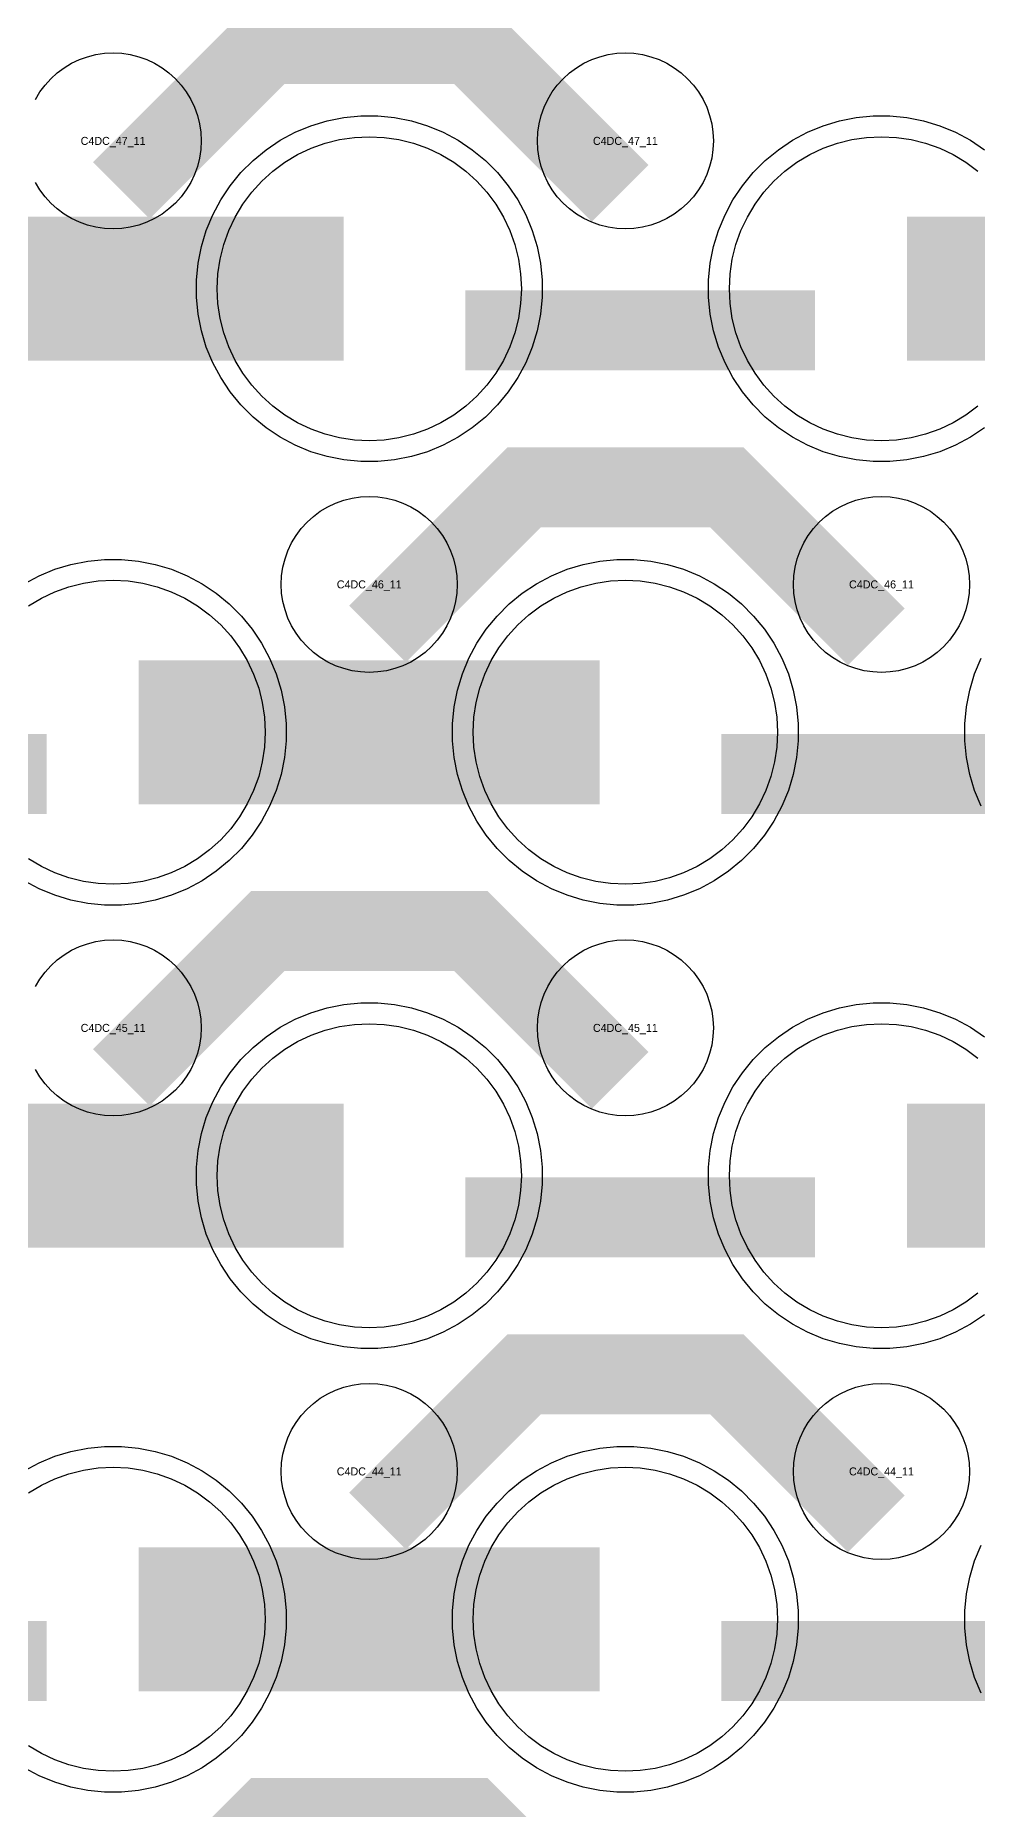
# Model space of a CAD drawing. Extents: x -11880 to 11880, y -14992 to 14992.
# Drawn here: x -8504 to -8210, y -8802 to -8248 of the extents above; entities that cross this region are included whole.
import ezdxf
from ezdxf.enums import TextEntityAlignment as Align

# ---------------------------------------------------------------- set-up
doc = ezdxf.new("R2010")
doc.units = 0
doc.header["$MEASUREMENT"] = 0
for name, color, linetype in [('GDS_775_DT_237', 138, 'CONTINUOUS'), ('RDL1_FS', 34, 'CONTINUOUS'), ('RDL_BS', 160, 'CONTINUOUS')]:
    doc.layers.add(name, color=color, linetype=linetype)

msp = doc.modelspace()

# ---------------------------------------------------------------- linework, layer by layer
at = {"layer": 'RDL1_FS', "color": 240, "true_color": 0xed1f24}
for points in [[(-8400, -8374.564), (-8404.657, -8374.335), (-8409.268, -8373.651), (-8413.791, -8372.519), (-8418.181, -8370.947), (-8422.395, -8368.955), (-8426.395, -8366.557), (-8430.14, -8363.779), (-8433.594, -8360.649), (-8436.724, -8357.195), (-8439.502, -8353.45), (-8441.9, -8349.45), (-8443.892, -8345.236), (-8445.464, -8340.846), (-8446.596, -8336.323), (-8447.28, -8331.712), (-8447.509, -8327.055), (-8447.28, -8322.398), (-8446.596, -8317.787), (-8445.464, -8313.264), (-8443.892, -8308.874), (-8441.9, -8304.66), (-8439.502, -8300.66), (-8436.724, -8296.915), (-8433.594, -8293.461), (-8430.14, -8290.331), (-8426.395, -8287.553), (-8422.395, -8285.155), (-8418.181, -8283.163), (-8413.791, -8281.591), (-8409.268, -8280.459), (-8404.657, -8279.775), (-8400, -8279.546), (-8395.343, -8279.775), (-8390.732, -8280.459), (-8386.209, -8281.591), (-8381.819, -8283.163), (-8377.605, -8285.155), (-8373.605, -8287.553), (-8369.86, -8290.331), (-8366.406, -8293.461), (-8363.276, -8296.915), (-8360.498, -8300.66), (-8358.1, -8304.66), (-8356.108, -8308.874), (-8354.536, -8313.264), (-8353.404, -8317.787), (-8352.72, -8322.398), (-8352.491, -8327.055), (-8352.72, -8331.712), (-8353.404, -8336.323), (-8354.536, -8340.846), (-8356.108, -8345.236), (-8358.1, -8349.45), (-8360.498, -8353.45), (-8363.276, -8357.195), (-8366.406, -8360.649), (-8369.86, -8363.779), (-8373.605, -8366.557), (-8377.605, -8368.955), (-8381.819, -8370.947), (-8386.209, -8372.519), (-8390.732, -8373.651), (-8395.343, -8374.335)], [(-8320, -8790.254), (-8324.657, -8790.025), (-8329.268, -8789.341), (-8333.791, -8788.209), (-8338.181, -8786.637), (-8342.395, -8784.645), (-8346.395, -8782.247), (-8350.14, -8779.469), (-8353.594, -8776.339), (-8356.724, -8772.885), (-8359.502, -8769.14), (-8361.9, -8765.14), (-8363.892, -8760.926), (-8365.464, -8756.536), (-8366.596, -8752.013), (-8367.28, -8747.402), (-8367.509, -8742.745), (-8367.28, -8738.088), (-8366.596, -8733.477), (-8365.464, -8728.954), (-8363.892, -8724.564), (-8361.9, -8720.35), (-8359.502, -8716.35), (-8356.724, -8712.605), (-8353.594, -8709.151), (-8350.14, -8706.021), (-8346.395, -8703.243), (-8342.395, -8700.845), (-8338.181, -8698.853), (-8333.791, -8697.281), (-8329.268, -8696.149), (-8324.657, -8695.465), (-8320, -8695.236), (-8315.343, -8695.465), (-8310.732, -8696.149), (-8306.209, -8697.281), (-8301.819, -8698.853), (-8297.605, -8700.845), (-8293.605, -8703.243), (-8289.86, -8706.021), (-8286.406, -8709.151), (-8283.276, -8712.605), (-8280.498, -8716.35), (-8278.1, -8720.35), (-8276.108, -8724.564), (-8274.536, -8728.954), (-8273.404, -8733.477), (-8272.72, -8738.088), (-8272.491, -8742.745), (-8272.72, -8747.402), (-8273.404, -8752.013), (-8274.536, -8756.536), (-8276.108, -8760.926), (-8278.1, -8765.14), (-8280.498, -8769.14), (-8283.276, -8772.885), (-8286.406, -8776.339), (-8289.86, -8779.469), (-8293.605, -8782.247), (-8297.605, -8784.645), (-8301.819, -8786.637), (-8306.209, -8788.209), (-8310.732, -8789.341), (-8315.343, -8790.025)]]:
    msp.add_lwpolyline(points, close=True, dxfattribs=at)
for points in [[(-8209.86, -8363.779), (-8213.605, -8366.557), (-8217.605, -8368.955), (-8221.819, -8370.947), (-8226.209, -8372.519), (-8230.732, -8373.651), (-8235.343, -8374.335), (-8240, -8374.564), (-8244.657, -8374.335), (-8249.268, -8373.651), (-8253.791, -8372.519), (-8258.181, -8370.947), (-8262.395, -8368.955), (-8266.395, -8366.557), (-8270.14, -8363.779), (-8273.594, -8360.649), (-8276.724, -8357.195), (-8279.502, -8353.45), (-8281.9, -8349.45), (-8283.892, -8345.236), (-8285.464, -8340.846), (-8286.596, -8336.323), (-8287.28, -8331.712), (-8287.509, -8327.055), (-8287.28, -8322.398), (-8286.596, -8317.787), (-8285.464, -8313.264), (-8283.892, -8308.874), (-8281.9, -8304.66), (-8279.502, -8300.66), (-8276.724, -8296.915), (-8273.594, -8293.461), (-8270.14, -8290.331), (-8266.395, -8287.553), (-8262.395, -8285.155), (-8258.181, -8283.163), (-8253.791, -8281.591), (-8249.268, -8280.459), (-8244.657, -8279.775), (-8240, -8279.546), (-8235.343, -8279.775), (-8230.732, -8280.459), (-8226.209, -8281.591), (-8221.819, -8283.163), (-8217.605, -8285.155), (-8213.605, -8287.553), (-8209.86, -8290.331)], [(-8506.395, -8703.243), (-8502.395, -8700.845), (-8498.181, -8698.853), (-8493.791, -8697.281), (-8489.268, -8696.149), (-8484.657, -8695.465), (-8480, -8695.236), (-8475.343, -8695.465), (-8470.732, -8696.149), (-8466.209, -8697.281), (-8461.819, -8698.853), (-8457.605, -8700.845), (-8453.605, -8703.243), (-8449.86, -8706.021), (-8446.406, -8709.151), (-8443.276, -8712.605), (-8440.498, -8716.35), (-8438.1, -8720.35), (-8436.108, -8724.564), (-8434.536, -8728.954), (-8433.404, -8733.477), (-8432.72, -8738.088), (-8432.491, -8742.745), (-8432.72, -8747.402), (-8433.404, -8752.013), (-8434.536, -8756.536), (-8436.108, -8760.926), (-8438.1, -8765.14), (-8440.498, -8769.14), (-8443.276, -8772.885), (-8446.406, -8776.339), (-8449.86, -8779.469), (-8453.605, -8782.247), (-8457.605, -8784.645), (-8461.819, -8786.637), (-8466.209, -8788.209), (-8470.732, -8789.341), (-8475.343, -8790.025), (-8480, -8790.254), (-8484.657, -8790.025), (-8489.268, -8789.341), (-8493.791, -8788.209), (-8498.181, -8786.637), (-8502.395, -8784.645), (-8506.395, -8782.247)]]:
    msp.add_lwpolyline(points, dxfattribs=at)
for points in [[(-8551.998, -8327.055, 45, 45, 0), (-8479.998, -8327.055, 45, 45, 0)], [(-8479.998, -8327.055, 45, 45, 0), (-8407.998, -8327.055, 45, 45, 0)], [(-8231.998, -8327.055, 45, 45, 0), (-8159.998, -8327.055, 45, 45, 0)], [(-8471.998, -8742.745, 45, 45, 0), (-8399.998, -8742.745, 45, 45, 0)], [(-8399.998, -8742.745, 45, 45, 0), (-8327.998, -8742.745, 45, 45, 0)]]:
    msp.add_lwpolyline(points, format="xyseb", dxfattribs=at)
at = {"layer": 'RDL1_FS'}
for points in [[(-8506.395, -8426.113), (-8502.395, -8423.715), (-8498.181, -8421.723), (-8493.791, -8420.151), (-8489.268, -8419.019), (-8484.657, -8418.335), (-8480, -8418.106), (-8475.343, -8418.335), (-8470.732, -8419.019), (-8466.209, -8420.151), (-8461.819, -8421.723), (-8457.605, -8423.715), (-8453.605, -8426.113), (-8449.86, -8428.891), (-8446.406, -8432.021), (-8443.276, -8435.475), (-8440.498, -8439.22), (-8438.1, -8443.22), (-8436.108, -8447.434), (-8434.536, -8451.824), (-8433.404, -8456.347), (-8432.72, -8460.958), (-8432.491, -8465.615), (-8432.72, -8470.272), (-8433.404, -8474.883), (-8434.536, -8479.406), (-8436.108, -8483.796), (-8438.1, -8488.01), (-8440.498, -8492.01), (-8443.276, -8495.755), (-8446.406, -8499.209), (-8449.86, -8502.339), (-8453.605, -8505.117), (-8457.605, -8507.515), (-8461.819, -8509.507), (-8466.209, -8511.079), (-8470.732, -8512.211), (-8475.343, -8512.895), (-8480, -8513.124), (-8484.657, -8512.895), (-8489.268, -8512.211), (-8493.791, -8511.079), (-8498.181, -8509.507), (-8502.395, -8507.515), (-8506.395, -8505.117)], [(-8209.86, -8640.904), (-8213.605, -8643.682), (-8217.605, -8646.08), (-8221.819, -8648.072), (-8226.209, -8649.644), (-8230.732, -8650.776), (-8235.343, -8651.46), (-8240, -8651.689), (-8244.657, -8651.46), (-8249.268, -8650.776), (-8253.791, -8649.644), (-8258.181, -8648.072), (-8262.395, -8646.08), (-8266.395, -8643.682), (-8270.14, -8640.904), (-8273.594, -8637.774), (-8276.724, -8634.32), (-8279.502, -8630.575), (-8281.9, -8626.575), (-8283.892, -8622.361), (-8285.464, -8617.971), (-8286.596, -8613.448), (-8287.28, -8608.837), (-8287.509, -8604.18), (-8287.28, -8599.523), (-8286.596, -8594.912), (-8285.464, -8590.389), (-8283.892, -8585.999), (-8281.9, -8581.785), (-8279.502, -8577.785), (-8276.724, -8574.04), (-8273.594, -8570.586), (-8270.14, -8567.456), (-8266.395, -8564.678), (-8262.395, -8562.28), (-8258.181, -8560.288), (-8253.791, -8558.716), (-8249.268, -8557.584), (-8244.657, -8556.9), (-8240, -8556.671), (-8235.343, -8556.9), (-8230.732, -8557.584), (-8226.209, -8558.716), (-8221.819, -8560.288), (-8217.605, -8562.28), (-8213.605, -8564.678), (-8209.86, -8567.456)]]:
    msp.add_lwpolyline(points, dxfattribs=at)
for points in [[(-8320, -8513.124), (-8324.657, -8512.895), (-8329.268, -8512.211), (-8333.791, -8511.079), (-8338.181, -8509.507), (-8342.395, -8507.515), (-8346.395, -8505.117), (-8350.14, -8502.339), (-8353.594, -8499.209), (-8356.724, -8495.755), (-8359.502, -8492.01), (-8361.9, -8488.01), (-8363.892, -8483.796), (-8365.464, -8479.406), (-8366.596, -8474.883), (-8367.28, -8470.272), (-8367.509, -8465.615), (-8367.28, -8460.958), (-8366.596, -8456.347), (-8365.464, -8451.824), (-8363.892, -8447.434), (-8361.9, -8443.22), (-8359.502, -8439.22), (-8356.724, -8435.475), (-8353.594, -8432.021), (-8350.14, -8428.891), (-8346.395, -8426.113), (-8342.395, -8423.715), (-8338.181, -8421.723), (-8333.791, -8420.151), (-8329.268, -8419.019), (-8324.657, -8418.335), (-8320, -8418.106), (-8315.343, -8418.335), (-8310.732, -8419.019), (-8306.209, -8420.151), (-8301.819, -8421.723), (-8297.605, -8423.715), (-8293.605, -8426.113), (-8289.86, -8428.891), (-8286.406, -8432.021), (-8283.276, -8435.475), (-8280.498, -8439.22), (-8278.1, -8443.22), (-8276.108, -8447.434), (-8274.536, -8451.824), (-8273.404, -8456.347), (-8272.72, -8460.958), (-8272.491, -8465.615), (-8272.72, -8470.272), (-8273.404, -8474.883), (-8274.536, -8479.406), (-8276.108, -8483.796), (-8278.1, -8488.01), (-8280.498, -8492.01), (-8283.276, -8495.755), (-8286.406, -8499.209), (-8289.86, -8502.339), (-8293.605, -8505.117), (-8297.605, -8507.515), (-8301.819, -8509.507), (-8306.209, -8511.079), (-8310.732, -8512.211), (-8315.343, -8512.895)], [(-8400, -8651.689), (-8404.657, -8651.46), (-8409.268, -8650.776), (-8413.791, -8649.644), (-8418.181, -8648.072), (-8422.395, -8646.08), (-8426.395, -8643.682), (-8430.14, -8640.904), (-8433.594, -8637.774), (-8436.724, -8634.32), (-8439.502, -8630.575), (-8441.9, -8626.575), (-8443.892, -8622.361), (-8445.464, -8617.971), (-8446.596, -8613.448), (-8447.28, -8608.837), (-8447.509, -8604.18), (-8447.28, -8599.523), (-8446.596, -8594.912), (-8445.464, -8590.389), (-8443.892, -8585.999), (-8441.9, -8581.785), (-8439.502, -8577.785), (-8436.724, -8574.04), (-8433.594, -8570.586), (-8430.14, -8567.456), (-8426.395, -8564.678), (-8422.395, -8562.28), (-8418.181, -8560.288), (-8413.791, -8558.716), (-8409.268, -8557.584), (-8404.657, -8556.9), (-8400, -8556.671), (-8395.343, -8556.9), (-8390.732, -8557.584), (-8386.209, -8558.716), (-8381.819, -8560.288), (-8377.605, -8562.28), (-8373.605, -8564.678), (-8369.86, -8567.456), (-8366.406, -8570.586), (-8363.276, -8574.04), (-8360.498, -8577.785), (-8358.1, -8581.785), (-8356.108, -8585.999), (-8354.536, -8590.389), (-8353.404, -8594.912), (-8352.72, -8599.523), (-8352.491, -8604.18), (-8352.72, -8608.837), (-8353.404, -8613.448), (-8354.536, -8617.971), (-8356.108, -8622.361), (-8358.1, -8626.575), (-8360.498, -8630.575), (-8363.276, -8634.32), (-8366.406, -8637.774), (-8369.86, -8640.904), (-8373.605, -8643.682), (-8377.605, -8646.08), (-8381.819, -8648.072), (-8386.209, -8649.644), (-8390.732, -8650.776), (-8395.343, -8651.46)]]:
    msp.add_lwpolyline(points, close=True, dxfattribs=at)
for points in [[(-8471.998, -8465.615, 45, 45, 0), (-8399.998, -8465.615, 45, 45, 0)], [(-8399.998, -8465.615, 45, 45, 0), (-8327.998, -8465.615, 45, 45, 0)], [(-8551.998, -8604.18, 45, 45, 0), (-8479.998, -8604.18, 45, 45, 0)], [(-8479.998, -8604.18, 45, 45, 0), (-8407.998, -8604.18, 45, 45, 0)], [(-8231.998, -8604.18, 45, 45, 0), (-8159.998, -8604.18, 45, 45, 0)]]:
    msp.add_lwpolyline(points, format="xyseb", dxfattribs=at)
at = {"layer": 'RDL_BS'}
for points in [[(-8477.438, -8296.369, 25, 25, 0), (-8431.623, -8250.554, 25, 25, 0), (-8398.07, -8250.554, 25, 25, 0)], [(-8321.599, -8297.268, 25, 25, 0), (-8368.313, -8250.554, 25, 25, 0), (-8398.071, -8250.554, 25, 25, 0)], [(-8397.438, -8434.929, 25, 25, 0), (-8351.623, -8389.114, 25, 25, 0), (-8318.07, -8389.114, 25, 25, 0)], [(-8241.599, -8435.828, 25, 25, 0), (-8288.313, -8389.114, 25, 25, 0), (-8318.071, -8389.114, 25, 25, 0)], [(-8609.984, -8478.628, 25, 25, 0), (-8500.719, -8478.628, 25, 25, 0)], [(-8289.984, -8478.628, 25, 25, 0), (-8180.719, -8478.628, 25, 25, 0)], [(-8477.438, -8573.494, 25, 25, 0), (-8431.623, -8527.679, 25, 25, 0), (-8398.07, -8527.679, 25, 25, 0)], [(-8321.599, -8574.393, 25, 25, 0), (-8368.313, -8527.679, 25, 25, 0), (-8398.071, -8527.679, 25, 25, 0)], [(-8369.984, -8617.193, 25, 25, 0), (-8260.719, -8617.193, 25, 25, 0)], [(-8397.438, -8712.059, 25, 25, 0), (-8351.623, -8666.244, 25, 25, 0), (-8318.07, -8666.244, 25, 25, 0)], [(-8241.599, -8712.958, 25, 25, 0), (-8288.313, -8666.244, 25, 25, 0), (-8318.071, -8666.244, 25, 25, 0)], [(-8477.438, -8850.624, 25, 25, 0), (-8431.623, -8804.809, 25, 25, 0), (-8398.07, -8804.809, 25, 25, 0)], [(-8321.599, -8851.523, 25, 25, 0), (-8368.313, -8804.809, 25, 25, 0), (-8398.071, -8804.809, 25, 25, 0)]]:
    msp.add_lwpolyline(points, format="xyseb", dxfattribs=at)
for points in [[(-8504.25, -8267.911), (-8502.857, -8265.587), (-8501.254, -8263.424), (-8499.442, -8261.425), (-8497.443, -8259.613), (-8495.28, -8258.01), (-8492.956, -8256.617), (-8490.519, -8255.465), (-8487.984, -8254.558), (-8485.365, -8253.901), (-8482.693, -8253.505), (-8480, -8253.373), (-8477.307, -8253.505), (-8474.635, -8253.901), (-8472.016, -8254.558), (-8469.481, -8255.465), (-8467.044, -8256.617), (-8464.72, -8258.01), (-8462.557, -8259.613), (-8460.558, -8261.425), (-8458.746, -8263.424), (-8457.143, -8265.587), (-8455.75, -8267.911), (-8454.598, -8270.348), (-8453.691, -8272.883), (-8453.034, -8275.502), (-8452.638, -8278.174), (-8452.506, -8280.867), (-8452.638, -8283.56), (-8453.034, -8286.232), (-8453.691, -8288.851), (-8454.598, -8291.386), (-8455.75, -8293.823), (-8457.143, -8296.147), (-8458.746, -8298.31), (-8460.558, -8300.309), (-8462.557, -8302.121), (-8464.72, -8303.724), (-8467.044, -8305.117), (-8469.481, -8306.269), (-8472.016, -8307.176), (-8474.635, -8307.833), (-8477.307, -8308.229), (-8480, -8308.361), (-8482.693, -8308.229), (-8485.365, -8307.833), (-8487.984, -8307.176), (-8490.519, -8306.269), (-8492.956, -8305.117), (-8495.28, -8303.724), (-8497.443, -8302.121), (-8499.442, -8300.309), (-8501.254, -8298.31), (-8502.857, -8296.147), (-8504.25, -8293.823)], [(-8507.777, -8419.232), (-8503.115, -8416.74), (-8498.205, -8414.709), (-8493.165, -8413.178), (-8487.938, -8412.132), (-8482.644, -8411.615), (-8477.356, -8411.615), (-8472.062, -8412.132), (-8466.835, -8413.178), (-8461.795, -8414.709), (-8456.885, -8416.74), (-8452.223, -8419.232), (-8447.809, -8422.179), (-8443.708, -8425.541), (-8439.926, -8429.323), (-8436.564, -8433.424), (-8433.617, -8437.838), (-8431.125, -8442.5), (-8429.094, -8447.41), (-8427.563, -8452.45), (-8426.517, -8457.677), (-8426, -8462.971), (-8426, -8468.259), (-8426.517, -8473.553), (-8427.563, -8478.78), (-8429.094, -8483.82), (-8431.125, -8488.73), (-8433.617, -8493.392), (-8436.564, -8497.806), (-8439.926, -8501.907), (-8443.708, -8505.689), (-8447.809, -8509.051), (-8452.223, -8511.998), (-8456.885, -8514.49), (-8461.795, -8516.521), (-8466.835, -8518.052), (-8472.062, -8519.098), (-8477.356, -8519.615), (-8482.644, -8519.615), (-8487.938, -8519.098), (-8493.165, -8518.052), (-8498.205, -8516.521), (-8503.115, -8514.49), (-8507.777, -8511.998)], [(-8208.875, -8488.73), (-8210.906, -8483.82), (-8212.437, -8478.78), (-8213.483, -8473.553), (-8214, -8468.259), (-8214, -8462.971), (-8213.483, -8457.677), (-8212.437, -8452.45), (-8210.906, -8447.41), (-8208.875, -8442.5)], [(-8504.25, -8545.036), (-8502.857, -8542.712), (-8501.254, -8540.549), (-8499.442, -8538.55), (-8497.443, -8536.738), (-8495.28, -8535.135), (-8492.956, -8533.742), (-8490.519, -8532.59), (-8487.984, -8531.683), (-8485.365, -8531.026), (-8482.693, -8530.63), (-8480, -8530.498), (-8477.307, -8530.63), (-8474.635, -8531.026), (-8472.016, -8531.683), (-8469.481, -8532.59), (-8467.044, -8533.742), (-8464.72, -8535.135), (-8462.557, -8536.738), (-8460.558, -8538.55), (-8458.746, -8540.549), (-8457.143, -8542.712), (-8455.75, -8545.036), (-8454.598, -8547.473), (-8453.691, -8550.008), (-8453.034, -8552.627), (-8452.638, -8555.299), (-8452.506, -8557.992), (-8452.638, -8560.685), (-8453.034, -8563.357), (-8453.691, -8565.976), (-8454.598, -8568.511), (-8455.75, -8570.948), (-8457.143, -8573.272), (-8458.746, -8575.435), (-8460.558, -8577.434), (-8462.557, -8579.246), (-8464.72, -8580.849), (-8467.044, -8582.242), (-8469.481, -8583.394), (-8472.016, -8584.301), (-8474.635, -8584.958), (-8477.307, -8585.354), (-8480, -8585.486), (-8482.693, -8585.354), (-8485.365, -8584.958), (-8487.984, -8584.301), (-8490.519, -8583.394), (-8492.956, -8582.242), (-8495.28, -8580.849), (-8497.443, -8579.246), (-8499.442, -8577.434), (-8501.254, -8575.435), (-8502.857, -8573.272), (-8504.25, -8570.948)], [(-8207.809, -8647.616), (-8212.223, -8650.563), (-8216.885, -8653.055), (-8221.795, -8655.086), (-8226.835, -8656.617), (-8232.062, -8657.663), (-8237.356, -8658.18), (-8242.644, -8658.18), (-8247.938, -8657.663), (-8253.165, -8656.617), (-8258.205, -8655.086), (-8263.115, -8653.055), (-8267.777, -8650.563), (-8272.191, -8647.616), (-8276.292, -8644.254), (-8280.074, -8640.472), (-8283.436, -8636.371), (-8286.383, -8631.957), (-8288.875, -8627.295), (-8290.906, -8622.385), (-8292.437, -8617.345), (-8293.483, -8612.118), (-8294, -8606.824), (-8294, -8601.536), (-8293.483, -8596.242), (-8292.437, -8591.015), (-8290.906, -8585.975), (-8288.875, -8581.065), (-8286.383, -8576.403), (-8283.436, -8571.989), (-8280.074, -8567.888), (-8276.292, -8564.106), (-8272.191, -8560.744), (-8267.777, -8557.797), (-8263.115, -8555.305), (-8258.205, -8553.274), (-8253.165, -8551.743), (-8247.938, -8550.697), (-8242.644, -8550.18), (-8237.356, -8550.18), (-8232.062, -8550.697), (-8226.835, -8551.743), (-8221.795, -8553.274), (-8216.885, -8555.305), (-8212.223, -8557.797), (-8207.809, -8560.744)]]:
    msp.add_lwpolyline(points, dxfattribs=at)
for points in [[(-8320, -8308.361), (-8322.693, -8308.229), (-8325.365, -8307.833), (-8327.984, -8307.176), (-8330.519, -8306.269), (-8332.956, -8305.117), (-8335.28, -8303.724), (-8337.443, -8302.121), (-8339.442, -8300.309), (-8341.254, -8298.31), (-8342.857, -8296.147), (-8344.25, -8293.823), (-8345.402, -8291.386), (-8346.309, -8288.851), (-8346.966, -8286.232), (-8347.362, -8283.56), (-8347.494, -8280.867), (-8347.362, -8278.174), (-8346.966, -8275.502), (-8346.309, -8272.883), (-8345.402, -8270.348), (-8344.25, -8267.911), (-8342.857, -8265.587), (-8341.254, -8263.424), (-8339.442, -8261.425), (-8337.443, -8259.613), (-8335.28, -8258.01), (-8332.956, -8256.617), (-8330.519, -8255.465), (-8327.984, -8254.558), (-8325.365, -8253.901), (-8322.693, -8253.505), (-8320, -8253.373), (-8317.307, -8253.505), (-8314.635, -8253.901), (-8312.016, -8254.558), (-8309.481, -8255.465), (-8307.044, -8256.617), (-8304.72, -8258.01), (-8302.557, -8259.613), (-8300.558, -8261.425), (-8298.746, -8263.424), (-8297.143, -8265.587), (-8295.75, -8267.911), (-8294.598, -8270.348), (-8293.691, -8272.883), (-8293.034, -8275.502), (-8292.638, -8278.174), (-8292.506, -8280.867), (-8292.638, -8283.56), (-8293.034, -8286.232), (-8293.691, -8288.851), (-8294.598, -8291.386), (-8295.75, -8293.823), (-8297.143, -8296.147), (-8298.746, -8298.31), (-8300.558, -8300.309), (-8302.557, -8302.121), (-8304.72, -8303.724), (-8307.044, -8305.117), (-8309.481, -8306.269), (-8312.016, -8307.176), (-8314.635, -8307.833), (-8317.307, -8308.229)], [(-8400, -8446.921), (-8402.693, -8446.789), (-8405.365, -8446.393), (-8407.984, -8445.736), (-8410.519, -8444.829), (-8412.956, -8443.677), (-8415.28, -8442.284), (-8417.443, -8440.681), (-8419.442, -8438.869), (-8421.254, -8436.87), (-8422.857, -8434.707), (-8424.25, -8432.383), (-8425.402, -8429.946), (-8426.309, -8427.411), (-8426.966, -8424.792), (-8427.362, -8422.12), (-8427.494, -8419.427), (-8427.362, -8416.734), (-8426.966, -8414.062), (-8426.309, -8411.443), (-8425.402, -8408.908), (-8424.25, -8406.471), (-8422.857, -8404.147), (-8421.254, -8401.984), (-8419.442, -8399.985), (-8417.443, -8398.173), (-8415.28, -8396.57), (-8412.956, -8395.177), (-8410.519, -8394.025), (-8407.984, -8393.118), (-8405.365, -8392.461), (-8402.693, -8392.065), (-8400, -8391.933), (-8397.307, -8392.065), (-8394.635, -8392.461), (-8392.016, -8393.118), (-8389.481, -8394.025), (-8387.044, -8395.177), (-8384.72, -8396.57), (-8382.557, -8398.173), (-8380.558, -8399.985), (-8378.746, -8401.984), (-8377.143, -8404.147), (-8375.75, -8406.471), (-8374.598, -8408.908), (-8373.691, -8411.443), (-8373.034, -8414.062), (-8372.638, -8416.734), (-8372.506, -8419.427), (-8372.638, -8422.12), (-8373.034, -8424.792), (-8373.691, -8427.411), (-8374.598, -8429.946), (-8375.75, -8432.383), (-8377.143, -8434.707), (-8378.746, -8436.87), (-8380.558, -8438.869), (-8382.557, -8440.681), (-8384.72, -8442.284), (-8387.044, -8443.677), (-8389.481, -8444.829), (-8392.016, -8445.736), (-8394.635, -8446.393), (-8397.307, -8446.789)], [(-8240, -8446.921), (-8242.693, -8446.789), (-8245.365, -8446.393), (-8247.984, -8445.736), (-8250.519, -8444.829), (-8252.956, -8443.677), (-8255.28, -8442.284), (-8257.443, -8440.681), (-8259.442, -8438.869), (-8261.254, -8436.87), (-8262.857, -8434.707), (-8264.25, -8432.383), (-8265.402, -8429.946), (-8266.309, -8427.411), (-8266.966, -8424.792), (-8267.362, -8422.12), (-8267.494, -8419.427), (-8267.362, -8416.734), (-8266.966, -8414.062), (-8266.309, -8411.443), (-8265.402, -8408.908), (-8264.25, -8406.471), (-8262.857, -8404.147), (-8261.254, -8401.984), (-8259.442, -8399.985), (-8257.443, -8398.173), (-8255.28, -8396.57), (-8252.956, -8395.177), (-8250.519, -8394.025), (-8247.984, -8393.118), (-8245.365, -8392.461), (-8242.693, -8392.065), (-8240, -8391.933), (-8237.307, -8392.065), (-8234.635, -8392.461), (-8232.016, -8393.118), (-8229.481, -8394.025), (-8227.044, -8395.177), (-8224.72, -8396.57), (-8222.557, -8398.173), (-8220.558, -8399.985), (-8218.746, -8401.984), (-8217.143, -8404.147), (-8215.75, -8406.471), (-8214.598, -8408.908), (-8213.691, -8411.443), (-8213.034, -8414.062), (-8212.638, -8416.734), (-8212.506, -8419.427), (-8212.638, -8422.12), (-8213.034, -8424.792), (-8213.691, -8427.411), (-8214.598, -8429.946), (-8215.75, -8432.383), (-8217.143, -8434.707), (-8218.746, -8436.87), (-8220.558, -8438.869), (-8222.557, -8440.681), (-8224.72, -8442.284), (-8227.044, -8443.677), (-8229.481, -8444.829), (-8232.016, -8445.736), (-8234.635, -8446.393), (-8237.307, -8446.789)], [(-8322.644, -8519.615), (-8327.938, -8519.098), (-8333.165, -8518.052), (-8338.205, -8516.521), (-8343.115, -8514.49), (-8347.777, -8511.998), (-8352.191, -8509.051), (-8356.292, -8505.689), (-8360.074, -8501.907), (-8363.436, -8497.806), (-8366.383, -8493.392), (-8368.875, -8488.73), (-8370.906, -8483.82), (-8372.437, -8478.78), (-8373.483, -8473.553), (-8374, -8468.259), (-8374, -8462.971), (-8373.483, -8457.677), (-8372.437, -8452.45), (-8370.906, -8447.41), (-8368.875, -8442.5), (-8366.383, -8437.838), (-8363.436, -8433.424), (-8360.074, -8429.323), (-8356.292, -8425.541), (-8352.191, -8422.179), (-8347.777, -8419.232), (-8343.115, -8416.74), (-8338.205, -8414.709), (-8333.165, -8413.178), (-8327.938, -8412.132), (-8322.644, -8411.615), (-8317.356, -8411.615), (-8312.062, -8412.132), (-8306.835, -8413.178), (-8301.795, -8414.709), (-8296.885, -8416.74), (-8292.223, -8419.232), (-8287.809, -8422.179), (-8283.708, -8425.541), (-8279.926, -8429.323), (-8276.564, -8433.424), (-8273.617, -8437.838), (-8271.125, -8442.5), (-8269.094, -8447.41), (-8267.563, -8452.45), (-8266.517, -8457.677), (-8266, -8462.971), (-8266, -8468.259), (-8266.517, -8473.553), (-8267.563, -8478.78), (-8269.094, -8483.82), (-8271.125, -8488.73), (-8273.617, -8493.392), (-8276.564, -8497.806), (-8279.926, -8501.907), (-8283.708, -8505.689), (-8287.809, -8509.051), (-8292.223, -8511.998), (-8296.885, -8514.49), (-8301.795, -8516.521), (-8306.835, -8518.052), (-8312.062, -8519.098), (-8317.356, -8519.615)], [(-8320, -8585.486), (-8322.693, -8585.354), (-8325.365, -8584.958), (-8327.984, -8584.301), (-8330.519, -8583.394), (-8332.956, -8582.242), (-8335.28, -8580.849), (-8337.443, -8579.246), (-8339.442, -8577.434), (-8341.254, -8575.435), (-8342.857, -8573.272), (-8344.25, -8570.948), (-8345.402, -8568.511), (-8346.309, -8565.976), (-8346.966, -8563.357), (-8347.362, -8560.685), (-8347.494, -8557.992), (-8347.362, -8555.299), (-8346.966, -8552.627), (-8346.309, -8550.008), (-8345.402, -8547.473), (-8344.25, -8545.036), (-8342.857, -8542.712), (-8341.254, -8540.549), (-8339.442, -8538.55), (-8337.443, -8536.738), (-8335.28, -8535.135), (-8332.956, -8533.742), (-8330.519, -8532.59), (-8327.984, -8531.683), (-8325.365, -8531.026), (-8322.693, -8530.63), (-8320, -8530.498), (-8317.307, -8530.63), (-8314.635, -8531.026), (-8312.016, -8531.683), (-8309.481, -8532.59), (-8307.044, -8533.742), (-8304.72, -8535.135), (-8302.557, -8536.738), (-8300.558, -8538.55), (-8298.746, -8540.549), (-8297.143, -8542.712), (-8295.75, -8545.036), (-8294.598, -8547.473), (-8293.691, -8550.008), (-8293.034, -8552.627), (-8292.638, -8555.299), (-8292.506, -8557.992), (-8292.638, -8560.685), (-8293.034, -8563.357), (-8293.691, -8565.976), (-8294.598, -8568.511), (-8295.75, -8570.948), (-8297.143, -8573.272), (-8298.746, -8575.435), (-8300.558, -8577.434), (-8302.557, -8579.246), (-8304.72, -8580.849), (-8307.044, -8582.242), (-8309.481, -8583.394), (-8312.016, -8584.301), (-8314.635, -8584.958), (-8317.307, -8585.354)], [(-8402.644, -8658.18), (-8407.938, -8657.663), (-8413.165, -8656.617), (-8418.205, -8655.086), (-8423.115, -8653.055), (-8427.777, -8650.563), (-8432.191, -8647.616), (-8436.292, -8644.254), (-8440.074, -8640.472), (-8443.436, -8636.371), (-8446.383, -8631.957), (-8448.875, -8627.295), (-8450.906, -8622.385), (-8452.437, -8617.345), (-8453.483, -8612.118), (-8454, -8606.824), (-8454, -8601.536), (-8453.483, -8596.242), (-8452.437, -8591.015), (-8450.906, -8585.975), (-8448.875, -8581.065), (-8446.383, -8576.403), (-8443.436, -8571.989), (-8440.074, -8567.888), (-8436.292, -8564.106), (-8432.191, -8560.744), (-8427.777, -8557.797), (-8423.115, -8555.305), (-8418.205, -8553.274), (-8413.165, -8551.743), (-8407.938, -8550.697), (-8402.644, -8550.18), (-8397.356, -8550.18), (-8392.062, -8550.697), (-8386.835, -8551.743), (-8381.795, -8553.274), (-8376.885, -8555.305), (-8372.223, -8557.797), (-8367.809, -8560.744), (-8363.708, -8564.106), (-8359.926, -8567.888), (-8356.564, -8571.989), (-8353.617, -8576.403), (-8351.125, -8581.065), (-8349.094, -8585.975), (-8347.563, -8591.015), (-8346.517, -8596.242), (-8346, -8601.536), (-8346, -8606.824), (-8346.517, -8612.118), (-8347.563, -8617.345), (-8349.094, -8622.385), (-8351.125, -8627.295), (-8353.617, -8631.957), (-8356.564, -8636.371), (-8359.926, -8640.472), (-8363.708, -8644.254), (-8367.809, -8647.616), (-8372.223, -8650.563), (-8376.885, -8653.055), (-8381.795, -8655.086), (-8386.835, -8656.617), (-8392.062, -8657.663), (-8397.356, -8658.18)], [(-8400, -8724.051), (-8402.693, -8723.919), (-8405.365, -8723.523), (-8407.984, -8722.866), (-8410.519, -8721.959), (-8412.956, -8720.807), (-8415.28, -8719.414), (-8417.443, -8717.811), (-8419.442, -8715.999), (-8421.254, -8714), (-8422.857, -8711.837), (-8424.25, -8709.513), (-8425.402, -8707.076), (-8426.309, -8704.541), (-8426.966, -8701.922), (-8427.362, -8699.25), (-8427.494, -8696.557), (-8427.362, -8693.864), (-8426.966, -8691.192), (-8426.309, -8688.573), (-8425.402, -8686.038), (-8424.25, -8683.601), (-8422.857, -8681.277), (-8421.254, -8679.114), (-8419.442, -8677.115), (-8417.443, -8675.303), (-8415.28, -8673.7), (-8412.956, -8672.307), (-8410.519, -8671.155), (-8407.984, -8670.248), (-8405.365, -8669.591), (-8402.693, -8669.195), (-8400, -8669.063), (-8397.307, -8669.195), (-8394.635, -8669.591), (-8392.016, -8670.248), (-8389.481, -8671.155), (-8387.044, -8672.307), (-8384.72, -8673.7), (-8382.557, -8675.303), (-8380.558, -8677.115), (-8378.746, -8679.114), (-8377.143, -8681.277), (-8375.75, -8683.601), (-8374.598, -8686.038), (-8373.691, -8688.573), (-8373.034, -8691.192), (-8372.638, -8693.864), (-8372.506, -8696.557), (-8372.638, -8699.25), (-8373.034, -8701.922), (-8373.691, -8704.541), (-8374.598, -8707.076), (-8375.75, -8709.513), (-8377.143, -8711.837), (-8378.746, -8714), (-8380.558, -8715.999), (-8382.557, -8717.811), (-8384.72, -8719.414), (-8387.044, -8720.807), (-8389.481, -8721.959), (-8392.016, -8722.866), (-8394.635, -8723.523), (-8397.307, -8723.919)], [(-8240, -8724.051), (-8242.693, -8723.919), (-8245.365, -8723.523), (-8247.984, -8722.866), (-8250.519, -8721.959), (-8252.956, -8720.807), (-8255.28, -8719.414), (-8257.443, -8717.811), (-8259.442, -8715.999), (-8261.254, -8714), (-8262.857, -8711.837), (-8264.25, -8709.513), (-8265.402, -8707.076), (-8266.309, -8704.541), (-8266.966, -8701.922), (-8267.362, -8699.25), (-8267.494, -8696.557), (-8267.362, -8693.864), (-8266.966, -8691.192), (-8266.309, -8688.573), (-8265.402, -8686.038), (-8264.25, -8683.601), (-8262.857, -8681.277), (-8261.254, -8679.114), (-8259.442, -8677.115), (-8257.443, -8675.303), (-8255.28, -8673.7), (-8252.956, -8672.307), (-8250.519, -8671.155), (-8247.984, -8670.248), (-8245.365, -8669.591), (-8242.693, -8669.195), (-8240, -8669.063), (-8237.307, -8669.195), (-8234.635, -8669.591), (-8232.016, -8670.248), (-8229.481, -8671.155), (-8227.044, -8672.307), (-8224.72, -8673.7), (-8222.557, -8675.303), (-8220.558, -8677.115), (-8218.746, -8679.114), (-8217.143, -8681.277), (-8215.75, -8683.601), (-8214.598, -8686.038), (-8213.691, -8688.573), (-8213.034, -8691.192), (-8212.638, -8693.864), (-8212.506, -8696.557), (-8212.638, -8699.25), (-8213.034, -8701.922), (-8213.691, -8704.541), (-8214.598, -8707.076), (-8215.75, -8709.513), (-8217.143, -8711.837), (-8218.746, -8714), (-8220.558, -8715.999), (-8222.557, -8717.811), (-8224.72, -8719.414), (-8227.044, -8720.807), (-8229.481, -8721.959), (-8232.016, -8722.866), (-8234.635, -8723.523), (-8237.307, -8723.919)]]:
    msp.add_lwpolyline(points, close=True, dxfattribs=at)
at = {"layer": 'RDL_BS', "color": 240, "true_color": 0xed1f24}
for points in [[(-8402.644, -8381.055), (-8407.938, -8380.538), (-8413.165, -8379.492), (-8418.205, -8377.961), (-8423.115, -8375.93), (-8427.777, -8373.438), (-8432.191, -8370.491), (-8436.292, -8367.129), (-8440.074, -8363.347), (-8443.436, -8359.246), (-8446.383, -8354.832), (-8448.875, -8350.17), (-8450.906, -8345.26), (-8452.437, -8340.22), (-8453.483, -8334.993), (-8454, -8329.699), (-8454, -8324.411), (-8453.483, -8319.117), (-8452.437, -8313.89), (-8450.906, -8308.85), (-8448.875, -8303.94), (-8446.383, -8299.278), (-8443.436, -8294.864), (-8440.074, -8290.763), (-8436.292, -8286.981), (-8432.191, -8283.619), (-8427.777, -8280.672), (-8423.115, -8278.18), (-8418.205, -8276.149), (-8413.165, -8274.618), (-8407.938, -8273.572), (-8402.644, -8273.055), (-8397.356, -8273.055), (-8392.062, -8273.572), (-8386.835, -8274.618), (-8381.795, -8276.149), (-8376.885, -8278.18), (-8372.223, -8280.672), (-8367.809, -8283.619), (-8363.708, -8286.981), (-8359.926, -8290.763), (-8356.564, -8294.864), (-8353.617, -8299.278), (-8351.125, -8303.94), (-8349.094, -8308.85), (-8347.563, -8313.89), (-8346.517, -8319.117), (-8346, -8324.411), (-8346, -8329.699), (-8346.517, -8334.993), (-8347.563, -8340.22), (-8349.094, -8345.26), (-8351.125, -8350.17), (-8353.617, -8354.832), (-8356.564, -8359.246), (-8359.926, -8363.347), (-8363.708, -8367.129), (-8367.809, -8370.491), (-8372.223, -8373.438), (-8376.885, -8375.93), (-8381.795, -8377.961), (-8386.835, -8379.492), (-8392.062, -8380.538), (-8397.356, -8381.055)], [(-8322.644, -8796.745), (-8327.938, -8796.228), (-8333.165, -8795.182), (-8338.205, -8793.651), (-8343.115, -8791.62), (-8347.777, -8789.128), (-8352.191, -8786.181), (-8356.292, -8782.819), (-8360.074, -8779.037), (-8363.436, -8774.936), (-8366.383, -8770.522), (-8368.875, -8765.86), (-8370.906, -8760.95), (-8372.437, -8755.91), (-8373.483, -8750.683), (-8374, -8745.389), (-8374, -8740.101), (-8373.483, -8734.807), (-8372.437, -8729.58), (-8370.906, -8724.54), (-8368.875, -8719.63), (-8366.383, -8714.968), (-8363.436, -8710.554), (-8360.074, -8706.453), (-8356.292, -8702.671), (-8352.191, -8699.309), (-8347.777, -8696.362), (-8343.115, -8693.87), (-8338.205, -8691.839), (-8333.165, -8690.308), (-8327.938, -8689.262), (-8322.644, -8688.745), (-8317.356, -8688.745), (-8312.062, -8689.262), (-8306.835, -8690.308), (-8301.795, -8691.839), (-8296.885, -8693.87), (-8292.223, -8696.362), (-8287.809, -8699.309), (-8283.708, -8702.671), (-8279.926, -8706.453), (-8276.564, -8710.554), (-8273.617, -8714.968), (-8271.125, -8719.63), (-8269.094, -8724.54), (-8267.563, -8729.58), (-8266.517, -8734.807), (-8266, -8740.101), (-8266, -8745.389), (-8266.517, -8750.683), (-8267.563, -8755.91), (-8269.094, -8760.95), (-8271.125, -8765.86), (-8273.617, -8770.522), (-8276.564, -8774.936), (-8279.926, -8779.037), (-8283.708, -8782.819), (-8287.809, -8786.181), (-8292.223, -8789.128), (-8296.885, -8791.62), (-8301.795, -8793.651), (-8306.835, -8795.182), (-8312.062, -8796.228), (-8317.356, -8796.745)]]:
    msp.add_lwpolyline(points, close=True, dxfattribs=at)
for points in [[(-8207.809, -8370.491), (-8212.223, -8373.438), (-8216.885, -8375.93), (-8221.795, -8377.961), (-8226.835, -8379.492), (-8232.062, -8380.538), (-8237.356, -8381.055), (-8242.644, -8381.055), (-8247.938, -8380.538), (-8253.165, -8379.492), (-8258.205, -8377.961), (-8263.115, -8375.93), (-8267.777, -8373.438), (-8272.191, -8370.491), (-8276.292, -8367.129), (-8280.074, -8363.347), (-8283.436, -8359.246), (-8286.383, -8354.832), (-8288.875, -8350.17), (-8290.906, -8345.26), (-8292.437, -8340.22), (-8293.483, -8334.993), (-8294, -8329.699), (-8294, -8324.411), (-8293.483, -8319.117), (-8292.437, -8313.89), (-8290.906, -8308.85), (-8288.875, -8303.94), (-8286.383, -8299.278), (-8283.436, -8294.864), (-8280.074, -8290.763), (-8276.292, -8286.981), (-8272.191, -8283.619), (-8267.777, -8280.672), (-8263.115, -8278.18), (-8258.205, -8276.149), (-8253.165, -8274.618), (-8247.938, -8273.572), (-8242.644, -8273.055), (-8237.356, -8273.055), (-8232.062, -8273.572), (-8226.835, -8274.618), (-8221.795, -8276.149), (-8216.885, -8278.18), (-8212.223, -8280.672), (-8207.809, -8283.619)], [(-8507.777, -8696.362), (-8503.115, -8693.87), (-8498.205, -8691.839), (-8493.165, -8690.308), (-8487.938, -8689.262), (-8482.644, -8688.745), (-8477.356, -8688.745), (-8472.062, -8689.262), (-8466.835, -8690.308), (-8461.795, -8691.839), (-8456.885, -8693.87), (-8452.223, -8696.362), (-8447.809, -8699.309), (-8443.708, -8702.671), (-8439.926, -8706.453), (-8436.564, -8710.554), (-8433.617, -8714.968), (-8431.125, -8719.63), (-8429.094, -8724.54), (-8427.563, -8729.58), (-8426.517, -8734.807), (-8426, -8740.101), (-8426, -8745.389), (-8426.517, -8750.683), (-8427.563, -8755.91), (-8429.094, -8760.95), (-8431.125, -8765.86), (-8433.617, -8770.522), (-8436.564, -8774.936), (-8439.926, -8779.037), (-8443.708, -8782.819), (-8447.809, -8786.181), (-8452.223, -8789.128), (-8456.885, -8791.62), (-8461.795, -8793.651), (-8466.835, -8795.182), (-8472.062, -8796.228), (-8477.356, -8796.745), (-8482.644, -8796.745), (-8487.938, -8796.228), (-8493.165, -8795.182), (-8498.205, -8793.651), (-8503.115, -8791.62), (-8507.777, -8789.128)], [(-8208.875, -8765.86), (-8210.906, -8760.95), (-8212.437, -8755.91), (-8213.483, -8750.683), (-8214, -8745.389), (-8214, -8740.101), (-8213.483, -8734.807), (-8212.437, -8729.58), (-8210.906, -8724.54), (-8208.875, -8719.63)]]:
    msp.add_lwpolyline(points, dxfattribs=at)
for points in [[(-8369.984, -8340.068, 25, 25, 0), (-8260.719, -8340.068, 25, 25, 0)], [(-8609.984, -8755.758, 25, 25, 0), (-8500.719, -8755.758, 25, 25, 0)], [(-8289.984, -8755.758, 25, 25, 0), (-8180.719, -8755.758, 25, 25, 0)]]:
    msp.add_lwpolyline(points, format="xyseb", dxfattribs=at)

# ---------------------------------------------------------------- texts
at = {"layer": 'GDS_775_DT_237'}
for s, p in [('C4DC_47_11', (-8480, -8280.867)), ('C4DC_47_11', (-8480, -8280.867)), ('C4DC_47_11', (-8320, -8280.867)), ('C4DC_47_11', (-8320, -8280.867)), ('C4DC_46_11', (-8400, -8419.427)), ('C4DC_46_11', (-8400, -8419.427)), ('C4DC_46_11', (-8240, -8419.427)), ('C4DC_46_11', (-8240, -8419.427)), ('C4DC_45_11', (-8480, -8557.992)), ('C4DC_45_11', (-8480, -8557.992)), ('C4DC_45_11', (-8320, -8557.992)), ('C4DC_45_11', (-8320, -8557.992)), ('C4DC_44_11', (-8400, -8696.557)), ('C4DC_44_11', (-8400, -8696.557)), ('C4DC_44_11', (-8240, -8696.557)), ('C4DC_44_11', (-8240, -8696.557))]:
    msp.add_text(s, height=2.5, dxfattribs=at).set_placement(p, align=Align.MIDDLE_CENTER)

doc.saveas('drawing.dxf')
